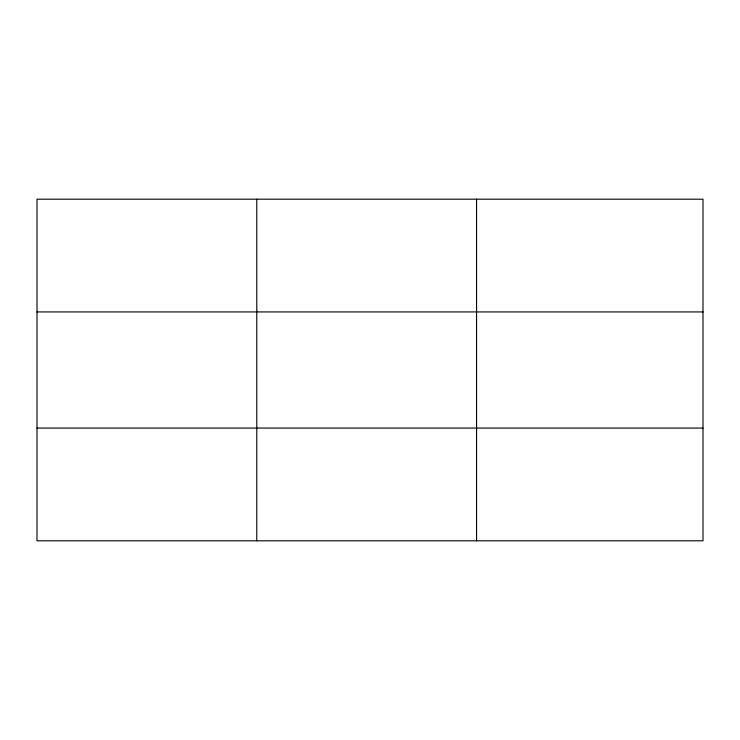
<?xml version="1.0" encoding="UTF-8"?>
<svg xmlns="http://www.w3.org/2000/svg" width="740" height="740" viewBox="0 0 740 740"><rect width="100%" height="100%" fill="white"/><g stroke="black" fill="none" stroke-linecap="round" stroke-linejoin="round"><path stroke-width="1.11" d="M256.78 199.199L256.78 540.801M476.56 199.199L476.56 540.801M703 428.072L703 540.801L37 540.801L37 199.199L703 199.199L703 428.072L37 428.072M37 311.929L703 311.929"/></g></svg>
